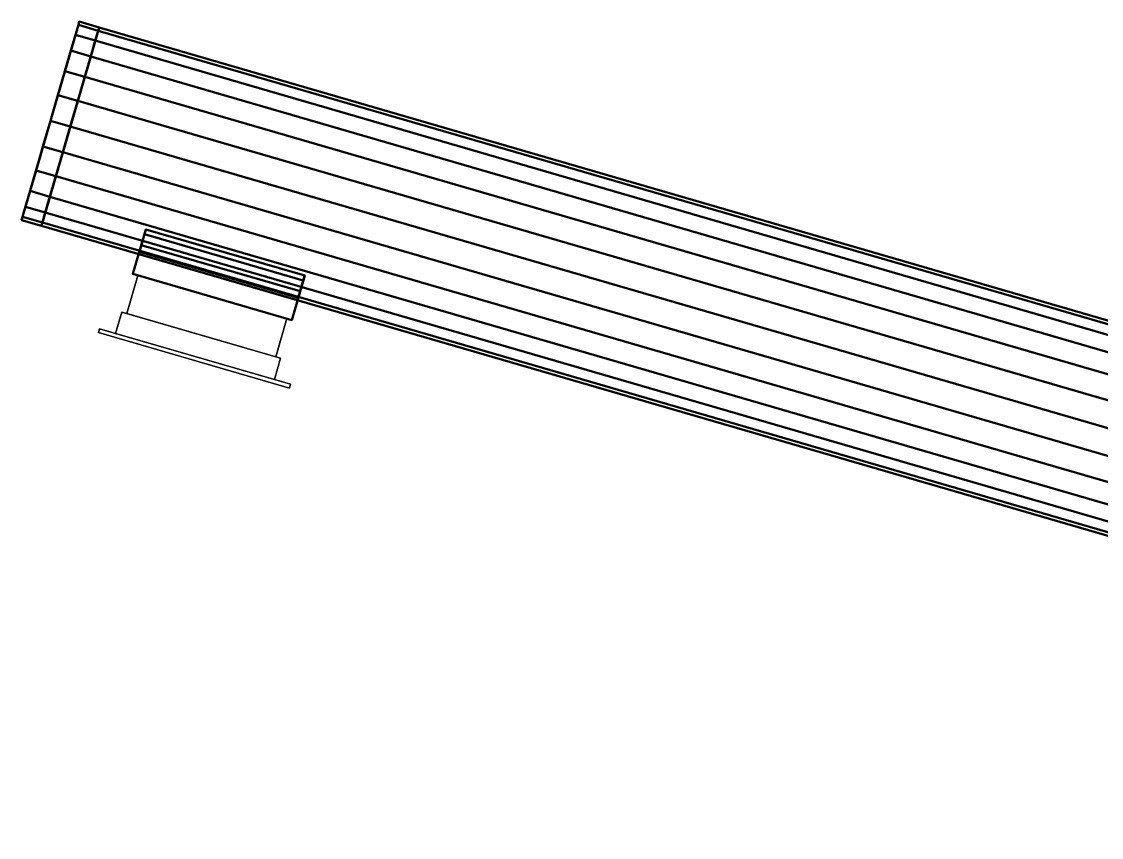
# Model space of a CAD drawing. Header units: inches. Extents: x -1654 to 1344, y -1538 to 36.
# Drawn here: x 115.3 to 167.5, y -821 to -781.5 of the extents above; entities that cross this region are included whole.
import ezdxf

# ---------------------------------------------------------------- set-up
doc = ezdxf.new("R2010")
doc.units = ezdxf.units.IN
doc.header["$MEASUREMENT"] = 0
doc.linetypes.add('Center', pattern=[1.25, 0.25, -0.1875, 0.625, -0.1875])
for name, color, linetype, lineweight in [('M-HVAC-CDFF', 3, 'Continuous', 30), ('M-HVAC-CDFF-SA', 3, 'Continuous', 30), ('M-HVAC-DUCT', 1, 'Center', 30), ('M-HVAC-DUCT-SA', 1, 'Continuous', 50)]:
    doc.layers.add(name, color=color, linetype=linetype, lineweight=lineweight)

# ---------------------------------------------------------------- blocks, each defined once
blk = doc.blocks.new('Supply Diffuser - Sidewall - 8 x 6-950904-_3D_')
at = {"layer": 'M-HVAC-CDFF'}
mesh = blk.add_polyface(dxfattribs=at)
corners = [(-3.75, 3, 2.75), (3.75, 3, 2.75), (3.75, 3, -2.75), (-3.75, 3, -2.75)]
mesh.append_faces([[corners[k] for k in face] for face in [(1, 2, 3, 0)]])
mesh = blk.add_polyface(dxfattribs=at)
corners = [(-3.75, 3, 2.75), (-3.75, 3, -2.75), (-3.75, 1.078125, -2.75), (-3.75, 1.078125, 2.75)]
mesh.append_faces([[corners[k] for k in face] for face in [(2, 3, 0, 1)]])
mesh = blk.add_polyface(dxfattribs=at)
corners = [(-3.75, 3, -2.75), (3.75, 3, -2.75), (3.75, 1.078125, -2.75), (-3.75, 1.078125, -2.75)]
mesh.append_faces([[corners[k] for k in face] for face in [(2, 3, 0, 1)]])
mesh = blk.add_polyface(dxfattribs=at)
corners = [(3.75, 3, 2.75), (-3.75, 3, 2.75), (-3.75, 1.078125, 2.75), (3.75, 1.078125, 2.75)]
mesh.append_faces([[corners[k] for k in face] for face in [(2, 3, 0, 1)]])
mesh = blk.add_polyface(dxfattribs=at)
corners = [(3.75, 3, -2.75), (3.75, 3, 2.75), (3.75, 1.078125, 2.75), (3.75, 1.078125, -2.75)]
mesh.append_faces([[corners[k] for k in face] for face in [(2, 3, 0, 1)]])
mesh = blk.add_polyface(dxfattribs=at)
corners = [(-4, 1.078125, 3), (4, 1.078125, 3), (4, 1.078125, -3), (-4, 1.078125, -3), (-3.75, 1.078125, 2.75), (-3.75, 1.078125, -2.75), (3.75, 1.078125, -2.75), (3.75, 1.078125, 2.75)]
mesh.append_faces([[corners[k] for k in face] for face in [(3, 5, 6, 2), (2, 6, 7, 1)]], dxfattribs={"vtx0": -1, "vtx2": -1})
mesh.append_faces([[corners[k] for k in face] for face in [(4, 5, 3, 0), (7, 4, 0, 1)]], dxfattribs={"vtx1": -1, "vtx3": -1})
mesh = blk.add_polyface(dxfattribs=at)
corners = [(-4, 1.078125, 3), (-4, 1.078125, -3), (-4, 0, -3), (-4, 0, 3)]
mesh.append_faces([[corners[k] for k in face] for face in [(2, 3, 0, 1)]])
mesh = blk.add_polyface(dxfattribs=at)
corners = [(-4, 1.078125, -3), (4, 1.078125, -3), (4, 0, -3), (-4, 0, -3)]
mesh.append_faces([[corners[k] for k in face] for face in [(2, 3, 0, 1)]])
mesh = blk.add_polyface(dxfattribs=at)
corners = [(4, 1.078125, 3), (-4, 1.078125, 3), (-4, 0, 3), (4, 0, 3)]
mesh.append_faces([[corners[k] for k in face] for face in [(2, 3, 0, 1)]])
mesh = blk.add_polyface(dxfattribs=at)
corners = [(4, 1.078125, -3), (4, 1.078125, 3), (4, 0, 3), (4, 0, -3)]
mesh.append_faces([[corners[k] for k in face] for face in [(2, 3, 0, 1)]])
mesh = blk.add_polyface(dxfattribs=at)
corners = [(4.8125, 0, 3.8125), (4.8125, 0, -3.8125), (-4.8125, 0, -3.8125), (-4.8125, 0, 3.8125), (-4, 0, 3), (-4, 0, -3), (4, 0, -3), (4, 0, 3)]
mesh.append_faces([[corners[k] for k in face] for face in [(3, 4, 5, 2), (2, 5, 6, 1)]], dxfattribs={"vtx0": -1, "vtx2": -1})
mesh.append_faces([[corners[k] for k in face] for face in [(7, 4, 3, 0), (6, 7, 0, 1)]], dxfattribs={"vtx1": -1, "vtx3": -1})
mesh = blk.add_polyface(dxfattribs=at)
corners = [(-4.8125, -0.1875, 3.8125), (4.8125, -0.1875, 3.8125), (4.8125, 0, 3.8125), (-4.8125, 0, 3.8125)]
mesh.append_faces([[corners[k] for k in face] for face in [(3, 0, 1, 2)]])
mesh = blk.add_polyface(dxfattribs=at)
corners = [(-4.8125, -0.1875, -3.8125), (-4.8125, -0.1875, 3.8125), (-4.8125, 0, 3.8125), (-4.8125, 0, -3.8125)]
mesh.append_faces([[corners[k] for k in face] for face in [(0, 1, 2, 3)]])
mesh = blk.add_polyface(dxfattribs=at)
corners = [(4.8125, -0.1875, -3.8125), (-4.8125, -0.1875, -3.8125), (-4.8125, 0, -3.8125), (4.8125, 0, -3.8125)]
mesh.append_faces([[corners[k] for k in face] for face in [(3, 0, 1, 2)]])
mesh = blk.add_polyface(dxfattribs=at)
corners = [(4.8125, -0.1875, 3.8125), (-4.8125, -0.1875, 3.8125), (-4.8125, -0.1875, -3.8125), (4.8125, -0.1875, -3.8125)]
mesh.append_faces([[corners[k] for k in face] for face in [(3, 0, 1, 2)]])
mesh = blk.add_polyface(dxfattribs=at)
corners = [(4.8125, -0.1875, 3.8125), (4.8125, -0.1875, -3.8125), (4.8125, 0, -3.8125), (4.8125, 0, 3.8125)]
mesh.append_faces([[corners[k] for k in face] for face in [(0, 1, 2, 3)]])
blk = doc.blocks.new('Round Endcap - Standard-912517-_3D_')
at = {"layer": 'M-HVAC-DUCT', "color": 8, "linetype": 'Continuous', "lineweight": 50}
mesh = blk.add_polyface(dxfattribs=at)
corners = [(0, 0, 5), (0, 1.294, 4.83), (0, 2.5, 4.33), (0, 3.536, 3.536), (0, 4.33, 2.5), (0, 4.83, 1.294), (0, 5), (0, 4.83, -1.294), (0, 4.33, -2.5), (0, 3.536, -3.536), (0, 2.5, -4.33), (0, 1.294, -4.83), (0, 0, -5), (0, -1.294, -4.83), (0, -2.5, -4.33), (0, -3.536, -3.536), (0, -4.33, -2.5), (0, -4.83, -1.294), (0, -5), (0, -4.83, 1.294), (0, -4.33, 2.5), (0, -3.536, 3.536), (0, -2.5, 4.33), (0, -1.294, 4.83)]
mesh.append_faces([[corners[k] for k in face] for face in [(5, 10, 11, 4)]], dxfattribs={"vtx0": -1, "vtx2": -1, "color": 8})
mesh.append_faces([[corners[k] for k in face] for face in [(5, 8, 9, 10), (11, 19, 20, 21), (11, 21, 22, 23)]], dxfattribs={"vtx0": -1, "vtx3": -1, "color": 8})
mesh.append_faces([[corners[k] for k in face] for face in [(12, 13, 11), (7, 8, 5, 6)]], dxfattribs={"vtx1": -1, "color": 8})
mesh.append_faces([[corners[k] for k in face] for face in [(14, 15, 18, 13), (2, 3, 23, 1)]], dxfattribs={"vtx1": -1, "vtx2": -1, "color": 8})
mesh.append_faces([[corners[k] for k in face] for face in [(18, 19, 11, 13), (3, 4, 11, 23)]], dxfattribs={"vtx1": -1, "vtx2": -1, "vtx3": -1, "color": 8})
mesh.append_faces([[corners[k] for k in face] for face in [(16, 17, 18, 15), (23, 0, 1)]], dxfattribs={"vtx2": -1, "color": 8})
mesh = blk.add_polyface(dxfattribs=at)
corners = [(0, 5), (0, 4.83, 1.294), (0, 4.33, 2.5), (0, 3.536, 3.536), (0, 2.5, 4.33), (0, 1.294, 4.83), (0, 0, 5), (1, 0, 5), (1, 1.294, 4.83), (1, 2.5, 4.33), (1, 3.536, 3.536), (1, 4.33, 2.5), (1, 4.83, 1.294), (1, 5)]
mesh.append_faces([[corners[k] for k in face] for face in [(1, 12, 13, 0)]], dxfattribs={"vtx0": -1, "color": 8})
mesh.append_faces([[corners[k] for k in face] for face in [(5, 8, 9, 4), (10, 3, 4, 9), (2, 11, 12, 1), (11, 2, 3, 10)]], dxfattribs={"vtx0": -1, "vtx2": -1, "color": 8})
mesh.append_faces([[corners[k] for k in face] for face in [(6, 7, 8, 5)]], dxfattribs={"vtx2": -1, "color": 8})
mesh = blk.add_polyface(dxfattribs=at)
corners = [(0, 0, -5), (0, 1.294, -4.83), (0, 2.5, -4.33), (0, 3.536, -3.536), (0, 4.33, -2.5), (0, 4.83, -1.294), (0, 5), (1, 5), (1, 4.83, -1.294), (1, 4.33, -2.5), (1, 3.536, -3.536), (1, 2.5, -4.33), (1, 1.294, -4.83), (1, 0, -5)]
mesh.append_faces([[corners[k] for k in face] for face in [(5, 8, 9, 4), (10, 3, 4, 9), (11, 2, 3, 10)]], dxfattribs={"vtx0": -1, "vtx2": -1, "color": 8})
mesh.append_faces([[corners[k] for k in face] for face in [(11, 12, 1, 2)]], dxfattribs={"vtx1": -1, "vtx3": -1, "color": 8})
mesh.append_faces([[corners[k] for k in face] for face in [(6, 7, 8, 5)]], dxfattribs={"vtx2": -1, "color": 8})
mesh.append_faces([[corners[k] for k in face] for face in [(12, 13, 0, 1)]], dxfattribs={"vtx3": -1, "color": 8})
mesh = blk.add_polyface(dxfattribs=at)
corners = [(1, 0, 5), (1, -1.294, 4.83), (1, -2.5, 4.33), (1, -3.536, 3.536), (1, -4.33, 2.5), (1, -4.83, 1.294), (1, -5), (1, -4.83, -1.294), (1, -4.33, -2.5), (1, -3.536, -3.536), (1, -2.5, -4.33), (1, -1.294, -4.83), (1, 0, -5), (1, 1.294, -4.83), (1, 2.5, -4.33), (1, 3.536, -3.536), (1, 4.33, -2.5), (1, 4.83, -1.294), (1, 5), (1, 4.83, 1.294), (1, 4.33, 2.5), (1, 3.536, 3.536), (1, 2.5, 4.33), (1, 1.294, 4.83)]
mesh.append_faces([[corners[k] for k in face] for face in [(12, 10, 11), (7, 5, 6), (0, 22, 23)]], dxfattribs={"vtx0": -1, "color": 8})
mesh.append_faces([[corners[k] for k in face] for face in [(19, 12, 18)]], dxfattribs={"vtx0": -1, "vtx1": -1, "color": 8})
mesh.append_faces([[corners[k] for k in face] for face in [(12, 5, 9, 10), (0, 12, 19, 20)]], dxfattribs={"vtx0": -1, "vtx1": -1, "vtx3": -1, "color": 8})
mesh.append_faces([[corners[k] for k in face] for face in [(18, 12, 13, 14)]], dxfattribs={"vtx0": -1, "vtx3": -1, "color": 8})
mesh.append_faces([[corners[k] for k in face] for face in [(17, 18, 16)]], dxfattribs={"vtx1": -1, "color": 8})
mesh.append_faces([[corners[k] for k in face] for face in [(15, 16, 18, 14), (8, 9, 5, 7), (21, 22, 0, 20), (4, 5, 12, 3), (2, 3, 12, 1), (0, 1, 12)]], dxfattribs={"vtx1": -1, "vtx2": -1, "color": 8})
mesh = blk.add_polyface(dxfattribs=at)
corners = [(0, -5), (0, -4.83, -1.294), (0, -4.33, -2.5), (0, -3.536, -3.536), (0, -2.5, -4.33), (0, -1.294, -4.83), (0, 0, -5), (1, 0, -5), (1, -1.294, -4.83), (1, -2.5, -4.33), (1, -3.536, -3.536), (1, -4.33, -2.5), (1, -4.83, -1.294), (1, -5)]
mesh.append_faces([[corners[k] for k in face] for face in [(1, 12, 13, 0)]], dxfattribs={"vtx0": -1, "color": 8})
mesh.append_faces([[corners[k] for k in face] for face in [(5, 8, 9, 4), (10, 3, 4, 9), (2, 11, 12, 1), (11, 2, 3, 10)]], dxfattribs={"vtx0": -1, "vtx2": -1, "color": 8})
mesh.append_faces([[corners[k] for k in face] for face in [(6, 7, 8, 5)]], dxfattribs={"vtx2": -1, "color": 8})
mesh = blk.add_polyface(dxfattribs=at)
corners = [(0, 0, 5), (0, -1.294, 4.83), (0, -2.5, 4.33), (0, -3.536, 3.536), (0, -4.33, 2.5), (0, -4.83, 1.294), (0, -5), (1, -5), (1, -4.83, 1.294), (1, -4.33, 2.5), (1, -3.536, 3.536), (1, -2.5, 4.33), (1, -1.294, 4.83), (1, 0, 5)]
mesh.append_faces([[corners[k] for k in face] for face in [(1, 12, 13, 0)]], dxfattribs={"vtx0": -1, "color": 8})
mesh.append_faces([[corners[k] for k in face] for face in [(5, 8, 9, 4), (10, 3, 4, 9), (2, 11, 12, 1), (11, 2, 3, 10)]], dxfattribs={"vtx0": -1, "vtx2": -1, "color": 8})
mesh.append_faces([[corners[k] for k in face] for face in [(6, 7, 8, 5)]], dxfattribs={"vtx2": -1, "color": 8})
blk = doc.blocks.new('Rectangular Takeoff - Standard-916462-_3D_')
at = {"layer": 'M-HVAC-DUCT', "color": 8, "linetype": 'Continuous', "lineweight": 50}
mesh = blk.add_polyface(dxfattribs=at)
corners = [(-1.24, 4, 3), (-1.24, 4, -3), (-1.24, -4, -3), (-1.24, -4, 3)]
mesh.append_faces([[corners[k] for k in face] for face in [(0, 1, 2, 3)]], dxfattribs={"color": 8})
mesh = blk.add_polyface(dxfattribs=at)
corners = [(-1.24, 4, -3), (-1.24, 4, 3), (1, 4, 3), (1, 4, -3)]
mesh.append_faces([[corners[k] for k in face] for face in [(3, 0, 1, 2)]], dxfattribs={"color": 8})
mesh = blk.add_polyface(dxfattribs=at)
corners = [(-1.24, -4, -3), (-1.24, 4, -3), (1, 4, -3), (1, -4, -3)]
mesh.append_faces([[corners[k] for k in face] for face in [(0, 1, 2, 3)]], dxfattribs={"color": 8})
mesh = blk.add_polyface(dxfattribs=at)
corners = [(1, 4, 3), (-1.24, 4, 3), (-1.24, -4, 3), (1, -4, 3)]
mesh.append_faces([[corners[k] for k in face] for face in [(1, 2, 3, 0)]], dxfattribs={"color": 8})
mesh = blk.add_polyface(dxfattribs=at)
corners = [(1, 4, 3), (1, -4, 3), (1, -4, -3), (1, 4, -3)]
mesh.append_faces([[corners[k] for k in face] for face in [(3, 0, 1, 2)]], dxfattribs={"color": 8})
mesh = blk.add_polyface(dxfattribs=at)
corners = [(-1.24, -4, 3), (-1.24, -4, -3), (1, -4, -3), (1, -4, 3)]
mesh.append_faces([[corners[k] for k in face] for face in [(0, 1, 2, 3)]], dxfattribs={"color": 8})

msp = doc.modelspace()

# ---------------------------------------------------------------- linework, layer by layer
at = {"layer": 'M-HVAC-DUCT', "color": 5}
for p, q in [((117.612, -786.628, 1338), (116.651, -786.349, 1338)), ((219.398, -816.219, 1338), (117.612, -786.628, 1338)), ((219.398, -816.219, 1338), (117.612, -786.628, 1338))]:
    msp.add_line(p, q, dxfattribs=at)

# ---------------------------------------------------------------- block references
at = {"layer": 'M-HVAC-CDFF-SA', "rotation": 343.7901312840834}
msp.add_blockref('Supply Diffuser - Sidewall - 8 x 6-950904-_3D_', (123.645, -797.755, 1338), dxfattribs=at)
at = {"layer": 'M-HVAC-DUCT-SA', "color": 8, "rotation": 163.7901312840834}
msp.add_blockref('Round Endcap - Standard-912517-_3D_', (117.612, -786.628, 1338), dxfattribs=at)
at = {"layer": 'M-HVAC-DUCT-SA', "color": 8, "extrusion": (0, 0, -1), "rotation": 286.2098687159166}
msp.add_blockref('Rectangular Takeoff - Standard-916462-_3D_', (-124.762, -793.914, -1338), dxfattribs=at)

# ---------------------------------------------------------------- meshes
at = {"layer": 'M-HVAC-DUCT-SA', "color": 8}
mesh = msp.add_polyface(dxfattribs=at)
corners = [(119.007, -781.827, 1338), (118.96, -781.99, 1336.706), (118.82, -782.47, 1335.5), (118.599, -783.233, 1334.464), (118.309, -784.228, 1333.67), (117.973, -785.385, 1333.17), (117.612, -786.628, 1333), (117.25, -787.871, 1333.17), (116.914, -789.029, 1333.67), (116.625, -790.023, 1334.464), (116.403, -790.786, 1335.5), (116.263, -791.266, 1336.706), (116.216, -791.429, 1338), (116.263, -791.266, 1339.294), (116.403, -790.786, 1340.5), (116.625, -790.023, 1341.536), (116.914, -789.029, 1342.33), (117.25, -787.871, 1342.83), (117.612, -786.628, 1343), (117.973, -785.385, 1342.83), (118.309, -784.228, 1342.33), (118.599, -783.233, 1341.536), (118.82, -782.47, 1340.5), (118.96, -781.99, 1339.294)]
mesh.append_faces([[corners[k] for k in face] for face in [(11, 9, 10)]], dxfattribs={"vtx0": -1, "color": 8})
mesh.append_faces([[corners[k] for k in face] for face in [(5, 9, 3, 4)]], dxfattribs={"vtx0": -1, "vtx1": -1, "color": 8})
mesh.append_faces([[corners[k] for k in face] for face in [(12, 21, 9, 11)]], dxfattribs={"vtx0": -1, "vtx1": -1, "vtx2": -1, "color": 8})
mesh.append_faces([[corners[k] for k in face] for face in [(3, 9, 21, 0), (21, 12, 14, 17)]], dxfattribs={"vtx0": -1, "vtx1": -1, "vtx2": -1, "vtx3": -1, "color": 8})
mesh.append_faces([[corners[k] for k in face] for face in [(6, 7, 5), (16, 17, 14, 15), (18, 19, 17), (13, 14, 12)]], dxfattribs={"vtx1": -1, "color": 8})
mesh.append_faces([[corners[k] for k in face] for face in [(1, 2, 3, 0)]], dxfattribs={"vtx2": -1, "color": 8})
mesh.append_faces([[corners[k] for k in face] for face in [(19, 20, 21, 17), (7, 8, 9, 5)]], dxfattribs={"vtx2": -1, "vtx3": -1, "color": 8})
mesh.append_faces([[corners[k] for k in face] for face in [(21, 22, 23, 0)]], dxfattribs={"vtx3": -1, "color": 8})
mesh = msp.add_polyface(dxfattribs=at)
corners = [(219.398, -816.219, 1343), (219.759, -814.976, 1342.83), (220.095, -813.818, 1342.33), (220.385, -812.824, 1341.536), (220.606, -812.061, 1340.5), (220.746, -811.581, 1339.294), (220.793, -811.417, 1338), (119.007, -781.827, 1338), (118.96, -781.99, 1339.294), (118.82, -782.47, 1340.5), (118.599, -783.233, 1341.536), (118.309, -784.228, 1342.33), (117.973, -785.385, 1342.83), (117.612, -786.628, 1343)]
mesh.append_faces([[corners[k] for k in face] for face in [(8, 9, 4, 5), (3, 4, 9, 10), (11, 12, 1, 2), (2, 3, 10, 11)]], dxfattribs={"vtx1": -1, "vtx3": -1, "color": 8})
mesh.append_faces([[corners[k] for k in face] for face in [(6, 7, 8, 5)]], dxfattribs={"vtx2": -1, "color": 8})
mesh.append_faces([[corners[k] for k in face] for face in [(12, 13, 0, 1)]], dxfattribs={"vtx3": -1, "color": 8})
mesh = msp.add_polyface(dxfattribs=at)
corners = [(220.793, -811.417, 1338), (220.746, -811.581, 1336.706), (220.606, -812.061, 1335.5), (220.385, -812.824, 1334.464), (220.095, -813.818, 1333.67), (219.759, -814.976, 1333.17), (219.398, -816.219, 1333), (117.612, -786.628, 1333), (117.973, -785.385, 1333.17), (118.309, -784.228, 1333.67), (118.599, -783.233, 1334.464), (118.82, -782.47, 1335.5), (118.96, -781.99, 1336.706), (119.007, -781.827, 1338)]
mesh.append_faces([[corners[k] for k in face] for face in [(7, 8, 5, 6)]], dxfattribs={"vtx1": -1, "color": 8})
mesh.append_faces([[corners[k] for k in face] for face in [(8, 9, 4, 5), (3, 4, 9, 10), (11, 12, 1, 2), (2, 3, 10, 11)]], dxfattribs={"vtx1": -1, "vtx3": -1, "color": 8})
mesh.append_faces([[corners[k] for k in face] for face in [(12, 13, 0, 1)]], dxfattribs={"vtx3": -1, "color": 8})
mesh = msp.add_polyface(dxfattribs=at)
corners = [(218.002, -821.02, 1338), (218.049, -820.856, 1339.294), (218.189, -820.377, 1340.5), (218.411, -819.614, 1341.536), (218.7, -818.619, 1342.33), (219.036, -817.461, 1342.83), (219.398, -816.219, 1343), (117.612, -786.628, 1343), (117.25, -787.871, 1342.83), (116.914, -789.029, 1342.33), (116.625, -790.023, 1341.536), (116.403, -790.786, 1340.5), (116.263, -791.266, 1339.294), (116.216, -791.429, 1338)]
mesh.append_faces([[corners[k] for k in face] for face in [(7, 8, 5, 6)]], dxfattribs={"vtx1": -1, "color": 8})
mesh.append_faces([[corners[k] for k in face] for face in [(8, 9, 4, 5), (3, 4, 9, 10), (11, 12, 1, 2), (2, 3, 10, 11)]], dxfattribs={"vtx1": -1, "vtx3": -1, "color": 8})
mesh.append_faces([[corners[k] for k in face] for face in [(12, 13, 0, 1)]], dxfattribs={"vtx3": -1, "color": 8})
mesh = msp.add_polyface(dxfattribs=at)
corners = [(219.398, -816.219, 1333), (219.036, -817.461, 1333.17), (218.7, -818.619, 1333.67), (218.411, -819.614, 1334.464), (218.189, -820.377, 1335.5), (218.049, -820.856, 1336.706), (218.002, -821.02, 1338), (116.216, -791.429, 1338), (116.263, -791.266, 1336.706), (116.403, -790.786, 1335.5), (116.625, -790.023, 1334.464), (116.914, -789.029, 1333.67), (117.25, -787.871, 1333.17), (117.612, -786.628, 1333)]
mesh.append_faces([[corners[k] for k in face] for face in [(7, 8, 5, 6)]], dxfattribs={"vtx1": -1, "color": 8})
mesh.append_faces([[corners[k] for k in face] for face in [(8, 9, 4, 5), (3, 4, 9, 10), (11, 12, 1, 2), (2, 3, 10, 11)]], dxfattribs={"vtx1": -1, "vtx3": -1, "color": 8})
mesh.append_faces([[corners[k] for k in face] for face in [(12, 13, 0, 1)]], dxfattribs={"vtx3": -1, "color": 8})
mesh = msp.add_polyface(dxfattribs=at)
corners = [(121.267, -791.606, 1341), (121.267, -791.606, 1335), (121.2, -791.837, 1335), (121.047, -792.362, 1335.92), (120.953, -792.687, 1336.936), (120.921, -792.797, 1338), (120.953, -792.687, 1339.064), (121.047, -792.362, 1340.08), (121.2, -791.837, 1341)]
mesh.append_faces([[corners[k] for k in face] for face in [(5, 0, 1, 4), (0, 5, 6)]], dxfattribs={"vtx0": -1, "vtx2": -1, "color": 8})
mesh.append_faces([[corners[k] for k in face] for face in [(7, 8, 0, 6)]], dxfattribs={"vtx2": -1, "color": 8})
mesh.append_faces([[corners[k] for k in face] for face in [(1, 2, 3, 4)]], dxfattribs={"vtx3": -1, "color": 8})
mesh = msp.add_polyface(dxfattribs=at)
corners = [(128.949, -793.84, 1341), (121.267, -791.606, 1341), (121.2, -791.837, 1341), (128.882, -794.07, 1341)]
mesh.append_faces([[corners[k] for k in face] for face in [(3, 0, 1, 2)]], dxfattribs={"color": 8})
mesh = msp.add_polyface(dxfattribs=at)
corners = [(121.267, -791.606, 1335), (128.949, -793.84, 1335), (128.882, -794.07, 1335), (121.2, -791.837, 1335)]
mesh.append_faces([[corners[k] for k in face] for face in [(3, 0, 1, 2)]], dxfattribs={"color": 8})
mesh = msp.add_polyface(dxfattribs=at)
corners = [(121.267, -791.606, 1335), (121.267, -791.606, 1341), (128.949, -793.84, 1341), (128.949, -793.84, 1335)]
mesh.append_faces([[corners[k] for k in face] for face in [(0, 1, 2, 3)]], dxfattribs={"color": 8})
mesh = msp.add_polyface(dxfattribs=at)
corners = [(120.921, -792.797, 1338), (128.602, -795.03, 1338), (128.634, -794.92, 1339.064), (128.729, -794.595, 1340.08), (128.882, -794.07, 1341), (121.2, -791.837, 1341), (121.047, -792.362, 1340.08), (120.953, -792.687, 1339.064)]
mesh.append_faces([[corners[k] for k in face] for face in [(5, 6, 3, 4)]], dxfattribs={"vtx1": -1, "color": 8})
mesh.append_faces([[corners[k] for k in face] for face in [(2, 3, 6, 7)]], dxfattribs={"vtx1": -1, "vtx3": -1, "color": 8})
mesh.append_faces([[corners[k] for k in face] for face in [(7, 0, 1, 2)]], dxfattribs={"vtx3": -1, "color": 8})
mesh = msp.add_polyface(dxfattribs=at)
corners = [(128.602, -795.03, 1338), (120.921, -792.797, 1338), (120.953, -792.687, 1336.936), (121.047, -792.362, 1335.92), (121.2, -791.837, 1335), (128.882, -794.07, 1335), (128.729, -794.595, 1335.92), (128.634, -794.92, 1336.936)]
mesh.append_faces([[corners[k] for k in face] for face in [(1, 2, 7, 0)]], dxfattribs={"vtx1": -1, "color": 8})
mesh.append_faces([[corners[k] for k in face] for face in [(6, 7, 2, 3)]], dxfattribs={"vtx1": -1, "vtx3": -1, "color": 8})
mesh.append_faces([[corners[k] for k in face] for face in [(3, 4, 5, 6)]], dxfattribs={"vtx3": -1, "color": 8})
mesh = msp.add_polyface(dxfattribs=at)
corners = [(128.949, -793.84, 1335), (128.949, -793.84, 1341), (128.882, -794.07, 1341), (128.729, -794.595, 1340.08), (128.634, -794.92, 1339.064), (128.602, -795.03, 1338), (128.634, -794.92, 1336.936), (128.729, -794.595, 1335.92), (128.882, -794.07, 1335)]
mesh.append_faces([[corners[k] for k in face] for face in [(5, 0, 1, 4), (0, 5, 6)]], dxfattribs={"vtx0": -1, "vtx2": -1, "color": 8})
mesh.append_faces([[corners[k] for k in face] for face in [(7, 8, 0, 6)]], dxfattribs={"vtx2": -1, "color": 8})
mesh.append_faces([[corners[k] for k in face] for face in [(1, 2, 3, 4)]], dxfattribs={"vtx3": -1, "color": 8})

doc.saveas('drawing.dxf')
